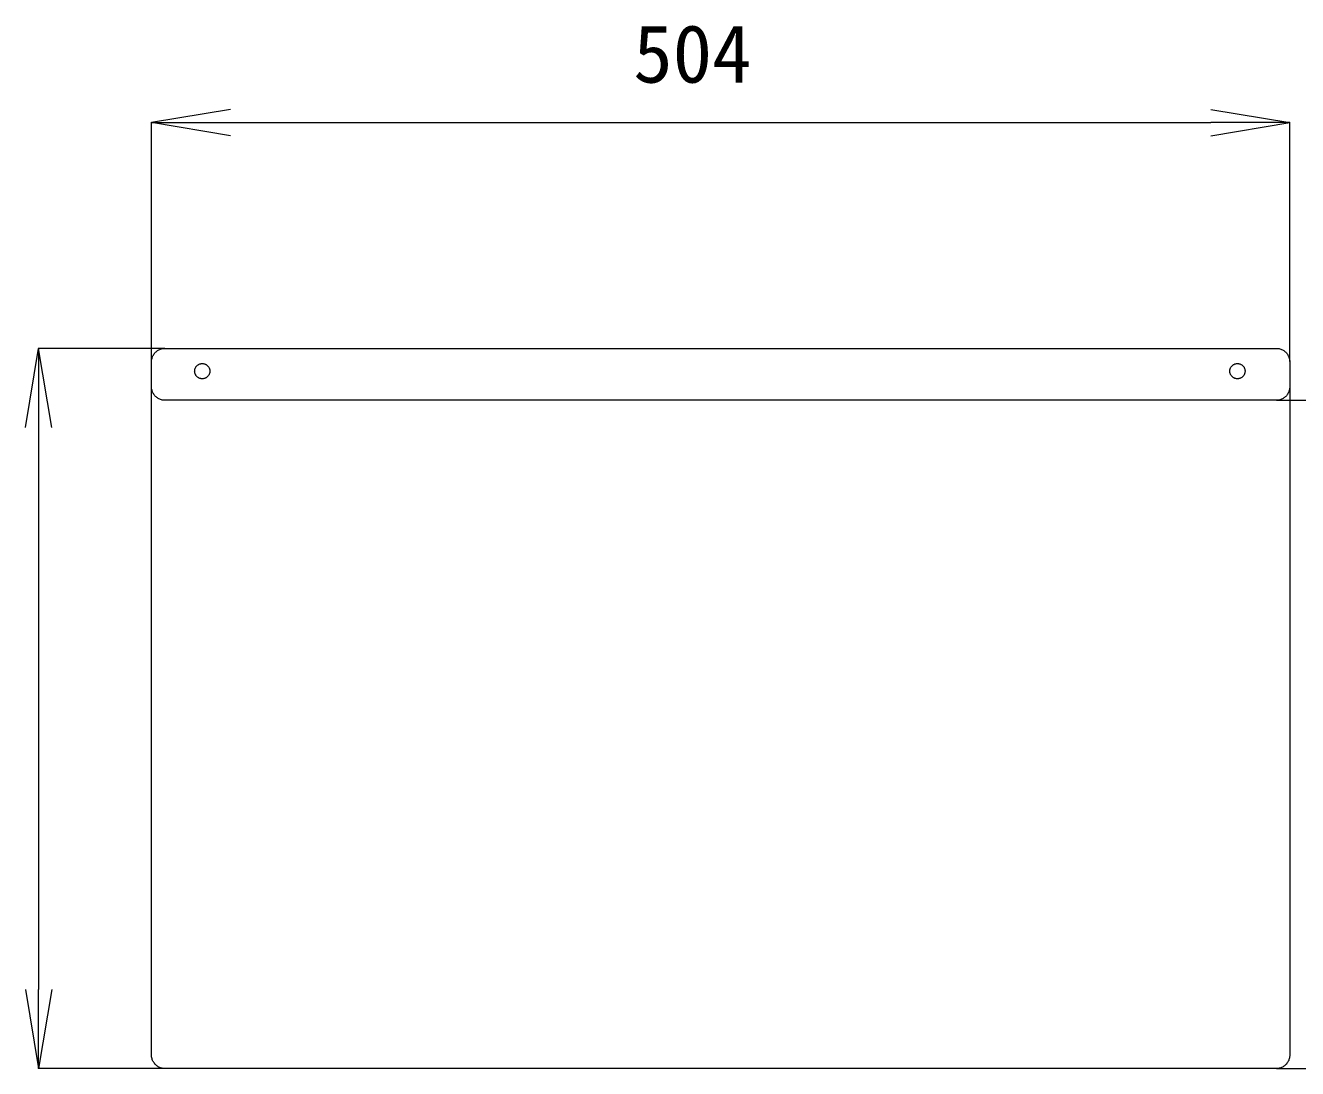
# Model space of a CAD drawing. Units: millimetres, scale not verified. Extents: x -1485 to 1485, y -1050 to 1050.
# Drawn here: x -967 to -403, y -213 to 249 of the extents above; entities that cross this region are included whole.
import ezdxf
from ezdxf.enums import TextEntityAlignment as Align

# ---------------------------------------------------------------- set-up
doc = ezdxf.new("R2010")
doc.units = ezdxf.units.MM
doc.header["$LTSCALE"] = 10
doc.layers.add('0-0_0', color=7, linetype='Continuous', lineweight=18)
doc.styles.add('ＭＳ ゴシック', font='')
doc.styles.get('ＭＳ ゴシック').set_extended_font_data('MS Gothic')

# ---------------------------------------------------------------- blocks, each defined once
blk = doc.blocks.new('_OPEN')
at = {"layer": '0-0_0'}
blk.add_line((-1, 0.1667), (0, 0), dxfattribs=at)
blk.add_lwpolyline([(-1, -0.1667), (0, 0), (-1, 0)], dxfattribs=at)

msp = doc.modelspace()

# ---------------------------------------------------------------- linework, layer by layer
at = {"layer": '0-0_0'}
for p, q in [((-910.69, 100.32), (-910.69, 206.37)), ((-875.69, 206.19), (-441.69, 206.19)), ((-406.69, 100.32), (-406.69, 206.37)), ((-904.82, 106.19), (-960.87, 106.19)), ((-412.57, 83.19), (-356.51, 83.19)), ((-960.69, 71.19), (-960.69, -177.81)), ((-904.82, -212.81), (-960.87, -212.81)), ((-412.57, -212.81), (-356.51, -212.81))]:
    msp.add_line(p, q, dxfattribs=at)
for points in [[(-910.69, -158.88), (-910.69, -143.73), (-910.69, -127.24), (-910.69, -109.69), (-910.69, -91.34), (-910.69, -72.46), (-910.69, -53.31), (-910.69, -34.15), (-910.69, -15.27), (-910.69, 3.08), (-910.69, 20.63), (-910.69, 37.12), (-910.69, 52.27), (-910.69, 65.82), (-910.69, 77.51), (-910.69, 87.06), (-910.69, 94.21), (-910.69, 98.7), (-910.69, 100.26), (-910.68, 100.66), (-910.64, 101.06), (-910.57, 101.45), (-910.48, 101.83), (-910.36, 102.21), (-910.23, 102.57), (-910.06, 102.92), (-909.88, 103.25), (-909.68, 103.58), (-909.45, 103.88), (-909.21, 104.18), (-908.95, 104.45), (-908.67, 104.71), (-908.38, 104.96), (-908.07, 105.18), (-907.75, 105.38), (-907.41, 105.57), (-907.06, 105.73), (-906.7, 105.87), (-906.33, 105.98), (-905.95, 106.07)], [(-905.95, 106.07), (-905.56, 106.14), (-905.16, 106.18), (-904.75, 106.19), (-902.26, 106.19), (-895.07, 106.19), (-883.61, 106.19), (-868.3, 106.19), (-849.58, 106.19), (-827.86, 106.19), (-803.58, 106.19), (-777.17, 106.19), (-749.04, 106.19), (-719.64, 106.19), (-689.38, 106.19), (-658.69, 106.19), (-628.01, 106.19), (-597.75, 106.19), (-568.34, 106.19), (-540.22, 106.19), (-513.8, 106.19), (-489.53, 106.19), (-467.81, 106.19), (-449.08, 106.19), (-433.78, 106.19), (-422.31, 106.19), (-415.12, 106.19), (-412.63, 106.19), (-412.22, 106.18), (-411.83, 106.14), (-411.43, 106.07), (-411.05, 105.98), (-410.68, 105.87), (-410.32, 105.73), (-409.97, 105.57), (-409.63, 105.38), (-409.31, 105.18), (-409, 104.96), (-408.71, 104.71), (-408.43, 104.45)], [(-408.43, 104.45), (-408.17, 104.18), (-407.93, 103.88), (-407.71, 103.58), (-407.5, 103.25), (-407.32, 102.92), (-407.16, 102.57), (-407.02, 102.21), (-406.9, 101.83), (-406.81, 101.45), (-406.75, 101.06), (-406.71, 100.66), (-406.69, 100.26), (-406.69, 98.7), (-406.69, 94.21), (-406.69, 87.06), (-406.69, 77.51), (-406.69, 65.82), (-406.69, 52.27), (-406.69, 37.12), (-406.69, 20.63), (-406.69, 3.08), (-406.69, -15.27), (-406.69, -34.15), (-406.69, -53.31), (-406.69, -72.46), (-406.69, -91.34), (-406.69, -109.69), (-406.69, -127.24), (-406.69, -143.73), (-406.69, -158.88), (-406.69, -172.43), (-406.69, -184.12), (-406.69, -193.67), (-406.69, -200.82), (-406.69, -205.31), (-406.69, -206.87)], [(-891.02, 94.22), (-891.14, 94.4), (-891.24, 94.6), (-891.34, 94.79), (-891.41, 95), (-891.48, 95.21), (-891.53, 95.43), (-891.57, 95.65), (-891.59, 95.88), (-891.6, 96.11), (-891.59, 96.34), (-891.57, 96.57), (-891.53, 96.79), (-891.48, 97), (-891.41, 97.22), (-891.34, 97.42), (-891.24, 97.62), (-891.14, 97.81), (-891.02, 97.99), (-890.9, 98.17), (-890.76, 98.33), (-890.61, 98.49), (-890.45, 98.64), (-890.28, 98.77), (-890.11, 98.9), (-889.92, 99.02), (-889.73, 99.12), (-889.53, 99.21), (-889.33, 99.29), (-889.11, 99.35), (-888.9, 99.41), (-888.67, 99.44), (-888.45, 99.47), (-888.21, 99.48), (-887.99, 99.47), (-887.76, 99.44), (-887.54, 99.41), (-887.32, 99.35), (-887.11, 99.29), (-886.91, 99.21)], [(-884.86, 96.11), (-884.87, 95.88), (-884.89, 95.65), (-884.93, 95.43), (-884.98, 95.21), (-885.05, 95), (-885.12, 94.79), (-885.22, 94.6), (-885.32, 94.4), (-885.43, 94.22), (-885.56, 94.04), (-885.7, 93.88), (-885.84, 93.72), (-886, 93.57), (-886.17, 93.44), (-886.34, 93.31), (-886.52, 93.19), (-886.71, 93.09), (-886.91, 93), (-887.11, 92.92), (-887.32, 92.85), (-887.54, 92.8), (-887.76, 92.76), (-887.99, 92.74), (-888.21, 92.73), (-888.45, 92.74), (-888.67, 92.76), (-888.9, 92.8), (-889.11, 92.85), (-889.33, 92.92), (-889.53, 93), (-889.73, 93.09), (-889.92, 93.19), (-890.11, 93.31), (-890.28, 93.44), (-890.45, 93.57), (-890.61, 93.72), (-890.76, 93.88), (-890.9, 94.04), (-891.02, 94.22)], [(-886.91, 99.21), (-886.71, 99.12), (-886.52, 99.02), (-886.34, 98.9), (-886.17, 98.77), (-886, 98.64), (-885.84, 98.49), (-885.7, 98.33), (-885.56, 98.17), (-885.43, 97.99), (-885.32, 97.81), (-885.22, 97.62), (-885.12, 97.42), (-885.05, 97.22), (-884.98, 97), (-884.93, 96.79), (-884.89, 96.57), (-884.87, 96.34), (-884.86, 96.11)], [(-432.64, 94.22), (-432.75, 94.4), (-432.86, 94.6), (-432.95, 94.79), (-433.03, 95), (-433.1, 95.21), (-433.15, 95.43), (-433.19, 95.65), (-433.21, 95.88), (-433.22, 96.11), (-433.21, 96.34), (-433.19, 96.57), (-433.15, 96.79), (-433.1, 97), (-433.03, 97.22), (-432.95, 97.42), (-432.86, 97.62), (-432.75, 97.81), (-432.64, 97.99), (-432.51, 98.17), (-432.37, 98.33), (-432.22, 98.49), (-432.07, 98.64), (-431.9, 98.77), (-431.72, 98.9), (-431.54, 99.02), (-431.35, 99.12), (-431.15, 99.21), (-430.94, 99.29), (-430.73, 99.35), (-430.51, 99.41), (-430.29, 99.44), (-430.06, 99.47), (-429.83, 99.48), (-429.6, 99.47), (-429.38, 99.44), (-429.16, 99.41), (-428.94, 99.35), (-428.73, 99.29), (-428.53, 99.21)], [(-426.49, 96.11), (-426.49, 95.88), (-426.52, 95.65), (-426.55, 95.43), (-426.61, 95.21), (-426.67, 95), (-426.75, 94.79), (-426.84, 94.6), (-426.94, 94.4), (-427.06, 94.22), (-427.18, 94.04), (-427.32, 93.88), (-427.47, 93.72), (-427.62, 93.57), (-427.79, 93.44), (-427.96, 93.31), (-428.14, 93.19), (-428.33, 93.09), (-428.53, 93), (-428.73, 92.92), (-428.94, 92.85), (-429.16, 92.8), (-429.38, 92.76), (-429.6, 92.74), (-429.83, 92.73), (-430.06, 92.74), (-430.29, 92.76), (-430.51, 92.8), (-430.73, 92.85), (-430.94, 92.92), (-431.15, 93), (-431.35, 93.09), (-431.54, 93.19), (-431.72, 93.31), (-431.9, 93.44), (-432.07, 93.57), (-432.22, 93.72), (-432.37, 93.88), (-432.51, 94.04), (-432.64, 94.22)], [(-428.53, 99.21), (-428.33, 99.12), (-428.14, 99.02), (-427.96, 98.9), (-427.79, 98.77), (-427.62, 98.64), (-427.47, 98.49), (-427.32, 98.33), (-427.18, 98.17), (-427.06, 97.99), (-426.94, 97.81), (-426.84, 97.62), (-426.75, 97.42), (-426.67, 97.22), (-426.61, 97), (-426.55, 96.79), (-426.52, 96.57), (-426.49, 96.34), (-426.49, 96.11)], [(-749.04, 83.19), (-777.17, 83.19), (-803.58, 83.19), (-827.86, 83.19), (-849.58, 83.19), (-868.3, 83.19), (-883.61, 83.19), (-895.07, 83.19), (-902.26, 83.19), (-904.75, 83.19), (-905.16, 83.21), (-905.56, 83.25), (-905.95, 83.31), (-906.33, 83.41), (-906.7, 83.52), (-907.06, 83.66), (-907.41, 83.82), (-907.75, 84), (-908.07, 84.21), (-908.38, 84.43), (-908.67, 84.67), (-908.95, 84.93), (-909.21, 85.21), (-909.45, 85.5), (-909.68, 85.81), (-909.88, 86.13), (-910.06, 86.47), (-910.23, 86.82), (-910.36, 87.18), (-910.48, 87.55), (-910.57, 87.93), (-910.64, 88.33), (-910.68, 88.73), (-910.69, 89.13)], [(-406.69, 89.13), (-406.71, 88.73), (-406.75, 88.33), (-406.81, 87.93), (-406.9, 87.55), (-407.02, 87.18), (-407.16, 86.82), (-407.32, 86.47), (-407.5, 86.13), (-407.71, 85.81), (-407.93, 85.5), (-408.17, 85.21), (-408.43, 84.93), (-408.71, 84.67), (-409, 84.43), (-409.31, 84.21), (-409.63, 84), (-409.97, 83.82), (-410.32, 83.66), (-410.68, 83.52), (-411.05, 83.41), (-411.43, 83.31), (-411.83, 83.25), (-412.22, 83.21), (-412.63, 83.19), (-415.12, 83.19), (-422.31, 83.19), (-433.78, 83.19), (-449.08, 83.19), (-467.81, 83.19), (-489.53, 83.19), (-513.8, 83.19), (-540.22, 83.19), (-568.34, 83.19), (-597.75, 83.19), (-628.01, 83.19), (-658.69, 83.19), (-689.38, 83.19), (-719.64, 83.19), (-749.04, 83.19)], [(-749.04, -212.81), (-777.17, -212.81), (-803.58, -212.81), (-827.86, -212.81), (-849.58, -212.81), (-868.3, -212.81), (-883.61, -212.81), (-895.07, -212.81), (-902.26, -212.81), (-904.75, -212.81), (-905.16, -212.79), (-905.56, -212.75), (-905.95, -212.68), (-906.33, -212.59), (-906.7, -212.48), (-907.06, -212.34), (-907.41, -212.18), (-907.75, -211.99), (-908.07, -211.79), (-908.38, -211.57), (-908.67, -211.33), (-908.95, -211.07), (-909.21, -210.79), (-909.45, -210.49), (-909.68, -210.19), (-909.88, -209.86), (-910.06, -209.53), (-910.23, -209.18), (-910.36, -208.82), (-910.48, -208.44), (-910.57, -208.06), (-910.64, -207.67), (-910.68, -207.27), (-910.69, -206.87), (-910.69, -205.31), (-910.69, -200.82), (-910.69, -193.67), (-910.69, -184.12), (-910.69, -172.43), (-910.69, -158.88)], [(-406.69, -206.87), (-406.71, -207.27), (-406.75, -207.67), (-406.81, -208.06), (-406.9, -208.44), (-407.02, -208.82), (-407.16, -209.18), (-407.32, -209.53), (-407.5, -209.86), (-407.71, -210.19), (-407.93, -210.49), (-408.17, -210.79), (-408.43, -211.07), (-408.71, -211.33), (-409, -211.57), (-409.31, -211.79), (-409.63, -211.99), (-409.97, -212.18), (-410.32, -212.34), (-410.68, -212.48), (-411.05, -212.59), (-411.43, -212.68), (-411.83, -212.75), (-412.22, -212.79), (-412.63, -212.81), (-415.12, -212.81), (-422.31, -212.81), (-433.78, -212.81), (-449.08, -212.81), (-467.81, -212.81), (-489.53, -212.81), (-513.8, -212.81), (-540.22, -212.81), (-568.34, -212.81), (-597.75, -212.81), (-628.01, -212.81), (-658.69, -212.81), (-689.38, -212.81), (-719.64, -212.81), (-749.04, -212.81)]]:
    msp.add_lwpolyline(points, dxfattribs=at)

# ---------------------------------------------------------------- block references
at = {"layer": '0-0_0', "xscale": 35, "yscale": 35}
for p, rotation in [((-910.69, 206.19), 180), ((-960.69, 106.19), 90), ((-960.69, -212.81), 270)]:
    msp.add_blockref('_OPEN', p, dxfattribs=dict(at, rotation=rotation))
msp.add_blockref('_OPEN', (-406.69, 206.19), dxfattribs=at)

# ---------------------------------------------------------------- texts
at = {"layer": '0-0_0', "style": 'ＭＳ ゴシック'}
msp.add_text('504', height=25.66, dxfattribs=at).set_placement((-697.37, 216.19), align=Align.BOTTOM_LEFT)

doc.saveas('drawing.dxf')
